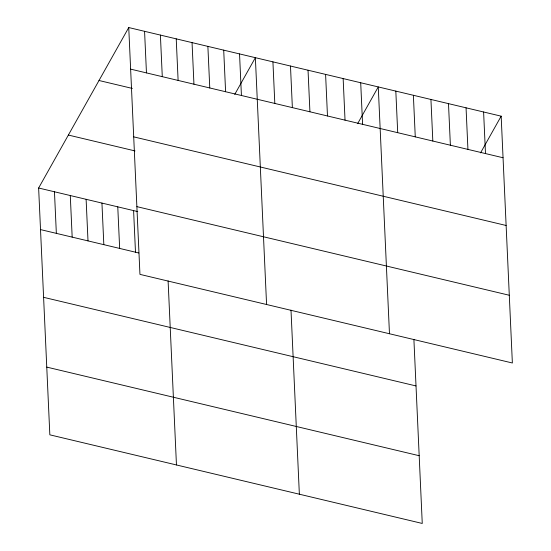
<?xml version="1.0" encoding="UTF-8"?>
<svg xmlns="http://www.w3.org/2000/svg" width="551" height="551" viewBox="0 0 551 551"><rect width="100%" height="100%" fill="white"/><g stroke="black" fill="none" stroke-linecap="round" stroke-linejoin="round"><path stroke-width="0.83" d="M413.897 339.375L422.259 523.45L49.838 434.829L38.632 188.008L128.741 27.55L501.162 116.171L512.368 362.992L139.947 274.37L128.741 27.55M234.747 94.393L255.368 57.683L266.574 304.503M357.647 123.638L378.262 86.927L389.474 333.748M480.541 152.882L501.162 116.171M130.628 69.13L503.049 157.751M99.008 80.501L132.33 88.429M133.707 136.862L506.128 225.483M68.365 135.057L135.009 150.919M136.875 206.639L509.296 295.26M38.632 188.008L137.764 211.598M40.519 229.595L138.818 252.985M43.591 297.32L416.012 385.941M46.759 367.104L419.18 455.718M483.606 111.991L485.493 153.577M466.05 107.817L467.937 149.397M448.493 103.636L450.381 145.223M430.937 99.462L432.824 141.042M413.374 95.282L415.268 136.862M395.818 91.101L397.712 132.688M360.705 82.746L362.592 124.333M343.149 78.573L345.036 120.152M325.593 74.392L327.48 115.979M308.037 70.218L309.924 111.798M290.48 66.037L292.367 107.617M291.004 310.13L299.358 494.206M272.924 61.857L274.811 103.443M239.54 53.915L241.428 95.495M223.706 50.148L225.6 91.728M207.879 46.38L209.773 87.967M192.051 42.613L193.945 84.2M176.224 38.852L178.118 80.432M160.396 35.085L162.283 76.665M168.103 280.886L176.458 464.961M144.569 31.317L146.456 72.897M133.597 210.606L135.484 252.193M117.769 206.839L119.657 248.425M101.942 203.071L103.829 244.658M86.114 199.31L88.002 240.89M70.287 195.543L72.174 237.123M54.459 191.776L56.347 233.355"/></g></svg>
